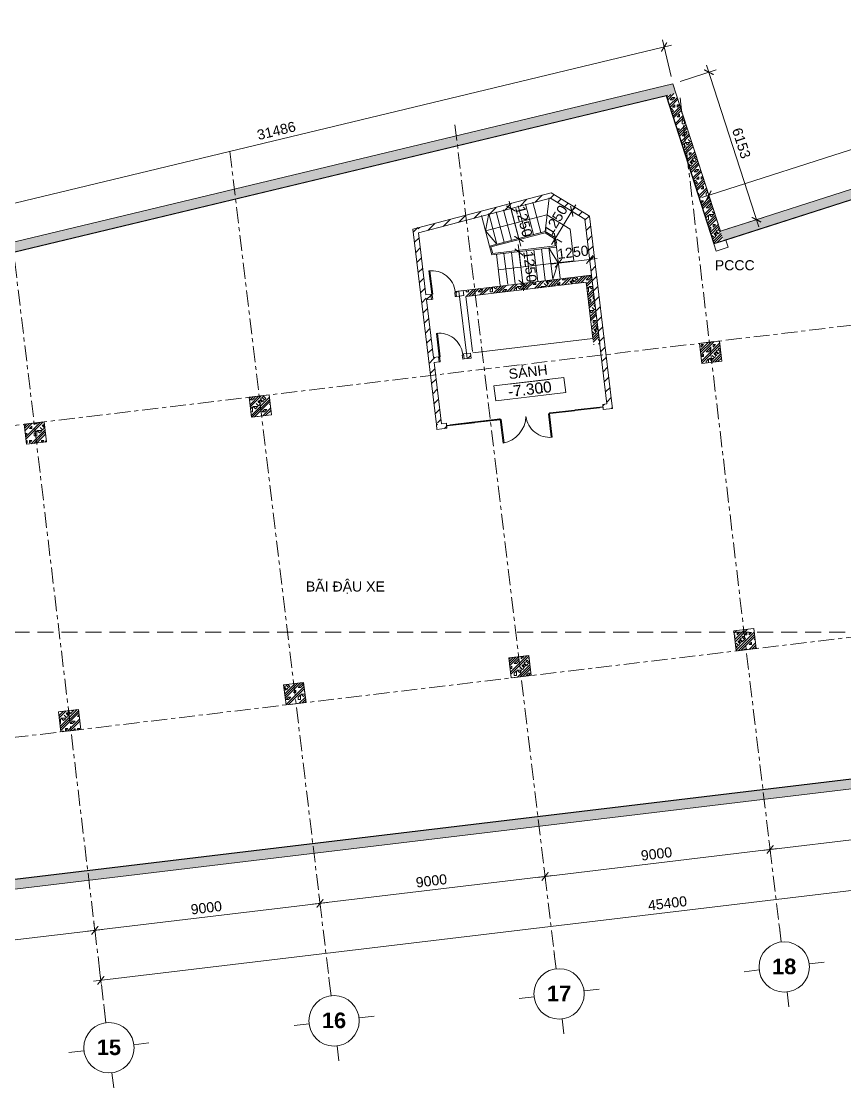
# Model space of a CAD drawing. Header units: millimetres. Extents: x -23040 to 110735, y -14554 to 50786.
# Drawn here: x 48925 to 81605, y 1637 to 44171 of the extents above; entities that cross this region are included whole.
import ezdxf
from ezdxf.enums import TextEntityAlignment as Align

# ---------------------------------------------------------------- set-up
doc = ezdxf.new("R2010")
doc.units = ezdxf.units.MM
doc.linetypes.add('Grid Line', pattern=[22.225, 12.7, -3.175, 3.175, -3.175])
doc.linetypes.add('HIDDEN2', pattern=[4.7625, 3.175, -1.5875])
for name, color, linetype, lineweight in [('A-DETL-GENF', 31, 'Continuous', 5), ('A-GLAZ-CWMG', 55, 'Continuous', 5), ('CHU', 181, 'Continuous', 5), ('CUA', 31, 'Continuous', 9), ('DIM', 1, 'Continuous', 5), ('HATCH-TUONG', 152, 'Continuous', 9), ('KH', 6, 'Continuous', 5), ('KI-HIEU-1', 151, 'Continuous', 9), ('KINH', 152, 'Continuous', 5), ('NET CAT', 3, 'Continuous', 5), ('NET-CAT', 3, 'Continuous', 9), ('THIET BI', 44, 'Continuous', 5), ('TRUC', 225, 'Continuous', 5)]:
    doc.layers.add(name, color=color, linetype=linetype, lineweight=lineweight)
doc.styles.add('Arial', font='arial_1.ttf', dxfattribs={"height": 476.25})
doc.styles.add('Arial_2', font='arial_1.ttf', dxfattribs={"height": 400})
doc.styles.add('Arial_B', font='arialbd_1.ttf', dxfattribs={"height": 619.047619})
doc.styles.add('TA1', font='arial_1.ttf')
doc.dimstyles.new('D_200_KTx2', dxfattribs={"dimtxt": 400, "dimasz": 300, "dimexe": 300, "dimexo": 300, "dimgap": 160, "dimtad": 1, "dimdec": 0, "dimzin": 9, "dimtxsty": 'TA1', "dimblk": 'ARCHTICK', "dimcen": 1, "dimdle": 300, "dimclrd": 256, "dimclre": 256, "dimclrt": 7, "dimadec": 0, "dimazin": 0, "dimtfac": 1, "dimtdec": 0, "dimtix": 1, "dimtmove": 1, "dimatfit": 3, "dimldrblk": 'ARCHTICK', "dimfxl": 0, "dimtolj": 1, "dimtzin": 0, "dimlwd": -1, "dimlwe": -1, "dimarcsym": 0})
pattern_1 = [(45, (95.25, 0), (-476.2456, 476.2456), []), (45, (190.5, 0), (-476.2456, 476.2456), []), (45, (0, 0), (-476.2456, 476.2456), []), (45, (476.25, 0), (-476.2456, 476.2456), []), (45, (571.5, 0), (-476.2456, 476.2456), []), (0, (381, 95.25), (0, 952.5), [95.25, -857.25]), (0, (476.25, 190.5), (0, 952.5), [95.25, -857.25]), (45, (381, 95.25), (0, 952.4912), [134.683, -1212.342]), (45, (476.25, 95.25), (0, 952.4912), [134.683, -1212.342]), (0, (381, 95.25), (0, 952.5), [95.25, -857.25]), (90, (-95.25, 95.25), (-952.5, 6e-14), [95.25, -857.25]), (90, (0, 95.25), (-952.5, 6e-14), [190.5, -762]), (45, (-95.25, 190.5), (0, 952.4912), [134.683, -1212.342]), (90, (762, 381), (-952.5, 6e-14), [95.25, -857.25]), (0, (666.75, 381), (0, 952.5), [95.25, -857.25]), (45, (666.75, 381), (0, 952.4912), [134.683, -1212.342]), (0, (857.25, 95.25), (0, 952.5), [95.25, -857.25]), (0, (857.25, 571.5), (0, 952.5), [95.25, -857.25]), (90, (1047.75, 666.75), (-952.5, 6e-14), [95.25, -857.25]), (45, (857.25, 571.5), (0, 952.4912), [269.367, -1077.658]), (45, (952.5, 571.5), (0, 952.4912), [134.683, -1212.342]), (45, (1143, 762), (0, 952.4912), [134.683, -1212.342]), (0, (1143, 857.25), (0, 952.5), [95.25, -857.25]), (90, (1143, 762), (-952.5, 6e-14), [95.25, -857.25]), (0, (476.25, 762), (0, 952.5), [95.25, -857.25]), (0, (666.75, 857.25), (0, 952.5), [95.25, -857.25]), (90, (571.5, 762), (-952.5, 6e-14), [95.25, -857.25]), (90, (666.75, 762), (-952.5, 6e-14), [95.25, -857.25]), (45, (476.25, 762), (0, 952.4912), [134.683, -1212.342]), (45, (666.75, 762), (0, 952.4912), [134.683, -1212.342]), (135, (119, 214.8), (-952.4912, 6e-14), [134.683, -1212.342]), (135, (238.1, 333.4), (-952.4912, 6e-14), [134.683, -1212.342]), (135, (309.56, 404.8), (-952.4912, 6e-14), [134.683, -1212.342]), (135, (333.4, 428.6), (-952.4912, 6e-14), [134.683, -1212.342]), (135, (381, 476.25), (-952.4912, 6e-14), [134.683, -1212.342]), (135, (404.8, 500.06), (-952.4912, 6e-14), [134.683, -1212.342]), (135, (476.25, 571.5), (-952.4912, 6e-14), [134.683, -1212.342]), (135, (523.9, 619.1), (-952.4912, 6e-14), [134.683, -1212.342]), (45, (119, 214.8), (0, 952.4912), [95.25, -1251.775]), (45, (238.1, 333.4), (0, 952.4912), [67.361, -1279.665]), (45, (404.8, 500.06), (0, 952.4912), [67.361, -1279.665]), (45, (309.56, 595.3), (0, 952.4912), [67.361, -1279.665]), (45, (476.25, 571.5), (0, 952.4912), [67.361, -1279.665]), (45, (381, 666.75), (0, 952.4912), [67.361, -1279.665]), (0, (24.2, 309.5), (0, 952.5), [190.043, -762.457]), (0, (238.1, 523.9), (0, 952.5), [95.25, -857.25])]
pattern_2 = [(45, (-5.95, 49.65), (-224.5064, 224.5064), [])]
pattern_3 = [(45, (0, 0), (-224.5064, 224.5064), [])]

# ---------------------------------------------------------------- blocks, each defined once
blk = doc.blocks.new('THANG  BO 3 - THANG  BO 3-371141-MẶT BẰNG HẦM 2')
at = {"layer": 'A-DETL-GENF'}
for p, q in [((45997, 18801), (45681, 20010)), ((46288, 18876), (45971, 20086)), ((46578, 18952), (46261, 20162)), ((46756, 18999), (46917, 20333)), ((44546, 18421), (44230, 19630)), ((44520, 19706), (44388, 19025)), ((44388, 19025), (46818, 19661)), ((44836, 18497), (44520, 19706)), ((45127, 18573), (44810, 19782)), ((45417, 18649), (45100, 19858)), ((45707, 18725), (45391, 19934)), ((46818, 19661), (47744, 19096)), ((44388, 19025), (44836, 18497)), ((44540, 18419), (46756, 18999)), ((44601, 18384), (46748, 18945)), ((47108, 18725), (46748, 18945)), ((47155, 18755), (46756, 18999)), ((47108, 18725), (47144, 18423)), ((47155, 18755), (47200, 18379)), ((47744, 19096), (47895, 17833)), ((44631, 18071), (44540, 18419)), ((44669, 18126), (44601, 18384)), ((47200, 18379), (44631, 18071)), ((47144, 18423), (44669, 18126)), ((46604, 18308), (46753, 17067)), ((46902, 18344), (47274, 17759)), ((46902, 18344), (47051, 17102)), ((47200, 18379), (47349, 17138)), ((44817, 18093), (44966, 16852)), ((45115, 18129), (45264, 16888)), ((45413, 18165), (45562, 16924)), ((45711, 18201), (45860, 16959)), ((46009, 18236), (46157, 16995)), ((46306, 18272), (46455, 17031)), ((47895, 17833), (44892, 17473)), ((47274, 17759), (47051, 17102))]:
    blk.add_line(p, q, dxfattribs=at)
blk = doc.blocks.new('A$C3BC061EB')
at = {"layer": 'CUA', "lineweight": 5}
for p, q in [((34380, 1738), (34350, 1734)), ((34354, 1705), (34350, 1734)), ((34384, 1708), (34354, 1705)), ((34380, 1738), (34384, 1708)), ((36336, 1972), (36366, 1976)), ((36336, 1972), (36340, 1942)), ((36340, 1942), (36369, 1946)), ((36369, 1946), (36366, 1976)), ((-3035, -350), (-3065, -350)), ((-3065, -380), (-3065, -350)), ((-3065, -380), (-3035, -380)), ((-3035, -380), (-3035, -350)), ((-3065, -2350), (-3035, -2350)), ((-3065, -2350), (-3065, -2380)), ((-3035, -2380), (-3065, -2380)), ((-3035, -2350), (-3035, -2380))]:
    blk.add_line(p, q, dxfattribs=at)
at = {"layer": 'CUA'}
for p, q in [((34424, 1713), (34385, 1708)), ((34385, 1708), (34496, 777)), ((34536, 782), (34424, 1713)), ((36299, 1938), (36339, 1942)), ((36410, 1006), (36299, 1938)), ((36339, 1942), (36450, 1011)), ((36450, 1011), (36410, 1006)), ((34496, 777), (34536, 782)), ((-3035, -421), (-3035, -381)), ((-3035, -381), (-2097, -381)), ((-2097, -421), (-3035, -421)), ((-2097, -381), (-2097, -421)), ((-3035, -2309), (-3035, -2349)), ((-2097, -2309), (-3035, -2309)), ((-3035, -2349), (-2097, -2349)), ((-2097, -2349), (-2097, -2309))]:
    blk.add_line(p, q, dxfattribs=at)
for centre, radius, start, end in [((34291, 1874), 1116, 280.5848, 358.2173), ((36339, 1942), 938, 186.3306, 276.8306), ((-3035, -381), 938, 269.5, 0), ((-3210, -2422), 1116, 3.7542, 81.3867)]:
    blk.add_arc(centre, radius, start, end, dxfattribs=at)
blk = doc.blocks.new('_ArchTick')
at = {"color": 0, "const_width": 0.15}
blk.add_lwpolyline([(-0.5, -0.5), (0.5, 0.5)], dxfattribs=at)
blk = doc.blocks.new('*D43')
at = {"layer": 'Defpoints', "color": 0, "transparency": 16777216}
for p in [(68360, 36742), (68360, 36742), (68676, 35533)]:
    blk.add_point(p, dxfattribs=at)
at = {"layer": 'DIM', "transparency": 16777216}
for p, q in [((68360, 36742), (68284, 37032)), ((68676, 35533), (68360, 36742)), ((68676, 35533), (68752, 35242))]:
    blk.add_line(p, q, dxfattribs=at)
at = {"layer": 'DIM', "transparency": 16777216, "xscale": 300, "yscale": 300, "zscale": 300}
for p, rotation in [((68360, 36742), 284.6628127972338), ((68676, 35533), 104.6628127972337)]:
    blk.add_blockref('_ArchTick', p, dxfattribs=dict(at, rotation=rotation))
at = {"layer": 'DIM', "color": 7, "transparency": 16777216, "insert": (68870, 36230), "char_height": 400, "attachment_point": 5, "rotation": 284.6628, "style": 'TA1'}
blk.add_mtext('\\A1;1250', dxfattribs=at)
blk = doc.blocks.new('*D44')
at = {"layer": 'Defpoints', "color": 0, "transparency": 16777216}
for p in [(68680, 35009), (68829, 33768), (68829, 33768)]:
    blk.add_point(p, dxfattribs=at)
at = {"layer": 'DIM', "transparency": 16777216}
for p, q in [((68680, 35009), (68644, 35307)), ((68680, 35009), (68829, 33768)), ((68829, 33768), (68864, 33470))]:
    blk.add_line(p, q, dxfattribs=at)
at = {"layer": 'DIM', "transparency": 16777216, "xscale": 300, "yscale": 300, "zscale": 300}
for p, rotation in [((68680, 35009), 276.8424161083585), ((68829, 33768), 96.84241610835856)]:
    blk.add_blockref('_ArchTick', p, dxfattribs=dict(at, rotation=rotation))
at = {"layer": 'DIM', "color": 7, "transparency": 16777216, "insert": (69116, 34432), "char_height": 400, "attachment_point": 5, "rotation": 276.8424, "style": 'TA1'}
blk.add_mtext('\\A1;1250', dxfattribs=at)
blk = doc.blocks.new('*D45')
at = {"layer": 'Defpoints', "color": 0, "transparency": 16777216}
for p in [(70576, 36752), (70776, 36630), (69924, 35685)]:
    blk.add_point(p, dxfattribs=at)
at = {"layer": 'DIM', "transparency": 16777216}
for p, q in [((70124, 35563), (70776, 36630)), ((70776, 36630), (70932, 36886)), ((70832, 36595), (71032, 36473)), ((70124, 35563), (69968, 35307)), ((70180, 35529), (70380, 35407))]:
    blk.add_line(p, q, dxfattribs=at)
at = {"layer": 'DIM', "transparency": 16777216, "xscale": 300, "yscale": 300, "zscale": 300}
for p, rotation in [((70776, 36630), 238.5692311629327), ((70124, 35563), 58.56923116293272)]:
    blk.add_blockref('_ArchTick', p, dxfattribs=dict(at, rotation=rotation))
at = {"layer": 'DIM', "color": 7, "transparency": 16777216, "insert": (70139, 36286), "char_height": 400, "attachment_point": 5, "rotation": 58.5692, "style": 'TA1'}
blk.add_mtext('\\A1;1250', dxfattribs=at)
blk = doc.blocks.new('*D46')
at = {"layer": 'Defpoints', "color": 0, "transparency": 16777216}
for p in [(70244, 34567), (71485, 34716), (71485, 34716)]:
    blk.add_point(p, dxfattribs=at)
at = {"layer": 'DIM', "transparency": 16777216}
for p, q in [((70244, 34567), (69946, 34531)), ((70244, 34567), (71485, 34716)), ((71485, 34716), (71783, 34751))]:
    blk.add_line(p, q, dxfattribs=at)
at = {"layer": 'DIM', "transparency": 16777216, "xscale": 300, "yscale": 300, "zscale": 300}
for p, rotation in [((71485, 34716), 186.8306492592339), ((70244, 34567), 6.830649259233876)]:
    blk.add_blockref('_ArchTick', p, dxfattribs=dict(at, rotation=rotation))
at = {"layer": 'DIM', "color": 7, "transparency": 16777216, "insert": (70821, 35003), "char_height": 400, "attachment_point": 5, "rotation": 6.8306, "style": 'TA1'}
blk.add_mtext('\\A1;1250', dxfattribs=at)
blk = doc.blocks.new('CUA 1 CANH MO - 2 - Type 1000-504031-MẶT BẰNG HẦM 2')
at = {"layer": 'CUA'}
for p, q in [((-368, 1040), (-328, 1040)), ((-368, 102), (-368, 1040)), ((-328, 1040), (-328, 102)), ((-328, 102), (-368, 102))]:
    blk.add_line(p, q, dxfattribs=at)
at = {"layer": 'CUA', "lineweight": 5}
for p, q in [((-369, 102), (-399, 102)), ((-399, 102), (-399, -98)), ((-369, 61), (-369, 102)), ((-349, 61), (-369, 61)), ((-349, -98), (-349, 61)), ((571, 61), (551, 61)), ((551, 61), (551, -98)), ((601, 102), (571, 102)), ((571, 102), (571, 61)), ((601, -98), (601, 102)), ((-399, -98), (-349, -98)), ((551, -98), (601, -98))]:
    blk.add_line(p, q, dxfattribs=at)
blk.add_arc((-368, 102), 938, 359.5, 90, dxfattribs=at)
blk = doc.blocks.new('CUA 1 CANH MO - 2 - Type 1000-504051-MẶT BẰNG HẦM 2')
at = {"layer": 'CUA'}
for p, q in [((-368, 1040), (-328, 1040)), ((-368, 102), (-368, 1040)), ((-328, 1040), (-328, 102)), ((-328, 102), (-368, 102))]:
    blk.add_line(p, q, dxfattribs=at)
at = {"layer": 'CUA', "lineweight": 5}
for p, q in [((-369, 102), (-399, 102)), ((-399, 102), (-399, -98)), ((-369, 61), (-369, 102)), ((-349, 61), (-369, 61)), ((-349, -98), (-349, 61)), ((571, 61), (551, 61)), ((551, 61), (551, -98)), ((601, 102), (571, 102)), ((571, 102), (571, 61)), ((601, -98), (601, 102)), ((-399, -98), (-349, -98)), ((551, -98), (601, -98))]:
    blk.add_line(p, q, dxfattribs=at)
blk.add_arc((-368, 102), 938, 359.5, 90, dxfattribs=at)
blk = doc.blocks.new('System Panel - Glazed-524808-MẶT BẰNG HẦM 2')
at = {"layer": 'KINH', "lineweight": 9}
for p, q in [((55, 6), (-55, 6)), ((-55, 6), (-55, -6)), ((55, -6), (55, 6)), ((-55, -6), (55, -6))]:
    blk.add_line(p, q, dxfattribs=at)
blk = doc.blocks.new('System Panel - Glazed-519213-MẶT BẰNG HẦM 2')
at = {"layer": 'KINH', "lineweight": 9}
for p, q in [((485, 6), (-485, 6)), ((-485, 6), (-485, -6)), ((485, -6), (485, 6)), ((-485, -6), (485, -6))]:
    blk.add_line(p, q, dxfattribs=at)
blk = doc.blocks.new('System Panel - Glazed-524809-MẶT BẰNG HẦM 2')
at = {"layer": 'KINH', "lineweight": 9}
for p, q in [((492, 6), (-492, 6)), ((-492, 6), (-492, -6)), ((492, -6), (492, 6)), ((-492, -6), (492, -6))]:
    blk.add_line(p, q, dxfattribs=at)
blk = doc.blocks.new('Rectangular Mullion - 30mm Square-V1-MẶT BẰNG HẦM 2')
at = {"layer": 'A-GLAZ-CWMG'}
for p, q in [((66908, 28265), (65945, 28150)), ((65946, 28141), (65945, 28150)), ((65948, 28120), (65947, 28129)), ((66911, 28236), (65948, 28120)), ((66908, 28265), (66909, 28256)), ((66910, 28245), (66911, 28236))]:
    blk.add_line(p, q, dxfattribs=at)
blk = doc.blocks.new('Rectangular Mullion - 30mm Square-524805-MẶT BẰNG HẦM 2')
at = {"layer": 'A-GLAZ-CWMG'}
for p, q in [((67915, 28386), (66938, 28269)), ((66939, 28260), (66938, 28269)), ((66941, 28239), (66940, 28248)), ((67919, 28356), (66941, 28239)), ((67915, 28386), (67916, 28377)), ((67918, 28365), (67919, 28356))]:
    blk.add_line(p, q, dxfattribs=at)
blk = doc.blocks.new('TU PCCC - TU PCCC-552662-MẶT BẰNG HẦM 2')
at = {"layer": 'THIET BI'}
for p, q in [((0, 0), (500, 0)), ((0, 0), (0, -300)), ((500, -300), (500, 0)), ((500, -300), (0, -300))]:
    blk.add_line(p, q, dxfattribs=at)
blk = doc.blocks.new('*D91')
at = {"layer": 'Defpoints', "color": 0, "transparency": 16777216}
for p in [(87636, 11938), (78649, 11289), (78700, 10868)]:
    blk.add_point(p, dxfattribs=at)
at = {"layer": 'DIM', "transparency": 16777216}
for p, q in [((87883, 12395), (78352, 11253)), ((87600, 12236), (87550, 12657)), ((78664, 11166), (78614, 11587))]:
    blk.add_line(p, q, dxfattribs=at)
at = {"layer": 'DIM', "transparency": 16777216, "xscale": 300, "yscale": 300, "zscale": 300}
for p, rotation in [((87585, 12359), 6.830649259233477), ((78649, 11289), 186.8306492592335)]:
    blk.add_blockref('_ArchTick', p, dxfattribs=dict(at, rotation=rotation))
at = {"layer": 'DIM', "color": 7, "transparency": 16777216, "insert": (83074, 12186), "char_height": 400, "attachment_point": 5, "rotation": 6.8306, "style": 'TA1'}
blk.add_mtext('\\A1;9000', dxfattribs=at)
blk = doc.blocks.new('*D92')
at = {"layer": 'Defpoints', "color": 0, "transparency": 16777216}
for p in [(78700, 10868), (69713, 10218), (69764, 9797)]:
    blk.add_point(p, dxfattribs=at)
at = {"layer": 'DIM', "transparency": 16777216}
for p, q in [((78664, 11166), (78614, 11587)), ((78947, 11325), (69415, 10183)), ((69728, 10095), (69678, 10516))]:
    blk.add_line(p, q, dxfattribs=at)
at = {"layer": 'DIM', "transparency": 16777216, "xscale": 300, "yscale": 300, "zscale": 300}
for p, rotation in [((78649, 11289), 6.830649259233477), ((69713, 10218), 186.8306492592335)]:
    blk.add_blockref('_ArchTick', p, dxfattribs=dict(at, rotation=rotation))
at = {"layer": 'DIM', "color": 7, "transparency": 16777216, "insert": (74138, 11115), "char_height": 400, "attachment_point": 5, "rotation": 6.8306, "style": 'TA1'}
blk.add_mtext('\\A1;9000', dxfattribs=at)
blk = doc.blocks.new('*D93')
at = {"layer": 'Defpoints', "color": 0, "transparency": 16777216}
for p in [(69764, 9797), (60777, 9148), (60828, 8727)]:
    blk.add_point(p, dxfattribs=at)
at = {"layer": 'DIM', "transparency": 16777216}
for p, q in [((70011, 10254), (60479, 9112)), ((69728, 10095), (69678, 10516)), ((60792, 9025), (60741, 9446))]:
    blk.add_line(p, q, dxfattribs=at)
at = {"layer": 'DIM', "transparency": 16777216, "xscale": 300, "yscale": 300, "zscale": 300}
for p, rotation in [((69713, 10218), 6.830649259233477), ((60777, 9148), 186.8306492592335)]:
    blk.add_blockref('_ArchTick', p, dxfattribs=dict(at, rotation=rotation))
at = {"layer": 'DIM', "color": 7, "transparency": 16777216, "insert": (65202, 10045), "char_height": 400, "attachment_point": 5, "rotation": 6.8306, "style": 'TA1'}
blk.add_mtext('\\A1;9000', dxfattribs=at)
blk = doc.blocks.new('*D94')
at = {"layer": 'Defpoints', "color": 0, "transparency": 16777216}
for p in [(60828, 8727), (51841, 8078), (51891, 7656)]:
    blk.add_point(p, dxfattribs=at)
at = {"layer": 'DIM', "transparency": 16777216}
for p, q in [((60792, 9025), (60741, 9446)), ((61075, 9184), (51543, 8042)), ((51856, 7954), (51805, 8376))]:
    blk.add_line(p, q, dxfattribs=at)
at = {"layer": 'DIM', "transparency": 16777216, "xscale": 300, "yscale": 300, "zscale": 300}
for p, rotation in [((60777, 9148), 6.830649259233477), ((51841, 8078), 186.8306492592335)]:
    blk.add_blockref('_ArchTick', p, dxfattribs=dict(at, rotation=rotation))
at = {"layer": 'DIM', "color": 7, "transparency": 16777216, "insert": (56266, 8975), "char_height": 400, "attachment_point": 5, "rotation": 6.8306, "style": 'TA1'}
blk.add_mtext('\\A1;9000', dxfattribs=at)
blk = doc.blocks.new('*D95')
at = {"layer": 'Defpoints', "color": 0, "transparency": 16777216}
for p in [(97207, 11070), (52079, 6092), (52129, 5671)]:
    blk.add_point(p, dxfattribs=at)
at = {"layer": 'DIM', "transparency": 16777216}
for p, q in [((97455, 11527), (51781, 6056)), ((97171, 11368), (97121, 11789)), ((52094, 5968), (52043, 6390))]:
    blk.add_line(p, q, dxfattribs=at)
at = {"layer": 'DIM', "transparency": 16777216, "xscale": 300, "yscale": 300, "zscale": 300}
for p, rotation in [((97157, 11492), 6.830649259233477), ((52079, 6092), 186.8306492592335)]:
    blk.add_blockref('_ArchTick', p, dxfattribs=dict(at, rotation=rotation))
at = {"layer": 'DIM', "color": 7, "transparency": 16777216, "insert": (74574, 9153), "char_height": 400, "attachment_point": 5, "rotation": 6.8306, "style": 'TA1'}
blk.add_mtext('\\A1;45400', dxfattribs=at)
blk = doc.blocks.new('Grid - FamilyAL-KH TRUC-550400-MẶT BẰNG HẦM 2')
at = {"layer": 'KH'}
for p, q in [((0, 7), (0, 4)), ((-8, -1), (-5, -1)), ((8, -1), (5, -1)), ((0, -9), (0, -6))]:
    blk.add_line(p, q, dxfattribs=at)
blk.add_circle((0, -1), 5, dxfattribs=at)
blk = doc.blocks.new('*U97')
at = {"color": 7, "ltscale": 30, "true_color": 0xffffff, "insert": (520, 350), "char_height": 200, "attachment_point": 5, "bg_fill": 3, "box_fill_scale": 1.25, "bg_fill_color": 256, "bg_fill_true_color": 13158600, "bg_fill_transparency": 0}
blk.add_mtext('\\A1;.      ..', dxfattribs=at)
blk.add_lwpolyline([(-200, 200), (1200, 200), (1200, 500), (-200, 500)], close=True)
at = {"color": 7, "style": 'Arial'}
blk.add_attdef('±0.000', text='', height=220, dxfattribs=at).set_placement((500, 350), align=Align.MIDDLE)
blk = doc.blocks.new('*D98')
at = {"layer": 'Defpoints', "color": 0, "transparency": 16777216}
for p in [(43917, 9141), (51891, 7656), (44154, 7157)]:
    blk.add_point(p, dxfattribs=at)
at = {"layer": 'DIM', "transparency": 16777216}
for p, q in [((43952, 8843), (44190, 6859)), ((52139, 8113), (43857, 7121)), ((51856, 7954), (51805, 8376))]:
    blk.add_line(p, q, dxfattribs=at)
at = {"layer": 'DIM', "transparency": 16777216, "xscale": 300, "yscale": 300, "zscale": 300}
for p, rotation in [((51841, 8078), 6.830649259233477), ((44154, 7157), 186.8306492592335)]:
    blk.add_blockref('_ArchTick', p, dxfattribs=dict(at, rotation=rotation))
at = {"layer": 'DIM', "color": 7, "transparency": 16777216, "insert": (47955, 7976), "char_height": 400, "attachment_point": 5, "rotation": 6.8306, "style": 'TA1'}
blk.add_mtext('\\A1;7742', dxfattribs=at)
blk = doc.blocks.new('*D104')
at = {"layer": 'Defpoints', "color": 0, "transparency": 16777216}
for p in [(74440, 43153), (74791, 41694), (44176, 34340)]:
    blk.add_point(p, dxfattribs=at)
at = {"layer": 'DIM', "transparency": 16777216}
for p, q in [((74721, 41986), (74370, 43444)), ((43534, 35729), (74732, 43223)), ((44106, 34632), (43755, 36090))]:
    blk.add_line(p, q, dxfattribs=at)
at = {"layer": 'DIM', "transparency": 16777216, "xscale": 300, "yscale": 300, "zscale": 300}
for p, rotation in [((74440, 43153), 13.50675663802502), ((43825, 35799), 193.506756638025)]:
    blk.add_blockref('_ArchTick', p, dxfattribs=dict(at, rotation=rotation))
at = {"layer": 'DIM', "color": 7, "transparency": 16777216, "insert": (59048, 39830), "char_height": 400, "attachment_point": 5, "rotation": 13.5068, "style": 'TA1'}
blk.add_mtext('\\A1;31486', dxfattribs=at)
blk = doc.blocks.new('*D105')
at = {"layer": 'Defpoints', "color": 0, "transparency": 16777216}
for p in [(76219, 42154), (74791, 41694), (76677, 35838)]:
    blk.add_point(p, dxfattribs=at)
at = {"layer": 'DIM', "transparency": 16777216}
for p, q in [((75076, 41786), (76504, 42246)), ((78197, 36012), (76127, 42439)), ((76962, 35930), (78390, 36390))]:
    blk.add_line(p, q, dxfattribs=at)
at = {"layer": 'DIM', "transparency": 16777216, "xscale": 300, "yscale": 300, "zscale": 300}
for p, rotation in [((76219, 42154), 107.8521402097441), ((78105, 36298), 287.8521402097442)]:
    blk.add_blockref('_ArchTick', p, dxfattribs=dict(at, rotation=rotation))
at = {"layer": 'DIM', "color": 7, "transparency": 16777216, "insert": (77508, 39337), "char_height": 400, "attachment_point": 5, "rotation": 287.8521, "style": 'TA1'}
blk.add_mtext('\\A1;6153', dxfattribs=at)
blk = doc.blocks.new('*D106')
at = {"layer": 'Defpoints', "color": 0, "transparency": 16777216}
for p in [(96770, 43885), (97230, 42457), (76677, 35838)]:
    blk.add_point(p, dxfattribs=at)
at = {"layer": 'DIM', "transparency": 16777216}
for p, q in [((75932, 37174), (97056, 43977)), ((97138, 42743), (96678, 44171)), ((76585, 36123), (76125, 37551))]:
    blk.add_line(p, q, dxfattribs=at)
at = {"layer": 'DIM', "transparency": 16777216, "xscale": 300, "yscale": 300, "zscale": 300}
for p, rotation in [((96770, 43885), 17.85214020974412), ((76217, 37265), 197.8521402097441)]:
    blk.add_blockref('_ArchTick', p, dxfattribs=dict(at, rotation=rotation))
at = {"layer": 'DIM', "color": 7, "transparency": 16777216, "insert": (86382, 40922), "char_height": 400, "attachment_point": 5, "rotation": 17.8521, "style": 'TA1'}
blk.add_mtext('\\A1;21593', dxfattribs=at)

msp = doc.modelspace()

# ---------------------------------------------------------------- hatches: boundary and pattern name
at = {"layer": 'HATCH-TUONG', "lineweight": 5}
h = msp.add_hatch(dxfattribs=at)
h.set_pattern_fill('FP_1', color=256, style=0, pattern_type=2)
h.set_pattern_definition(pattern_1)
h.paths.add_polyline_path([(76796.5, 35466.5), (97339.5, 42082.7), (97229.9, 42457.2), (76676.9, 35837.7), (76789.7, 35487.6)], flags=0)
h = msp.add_hatch(dxfattribs=at)
h.set_pattern_fill('FP_1', color=256, style=0, pattern_type=2)
h.set_pattern_definition(pattern_1)
h.paths.add_polyline_path([(44230.7, 33952.3), (74910.7, 41321.8), (74790.8, 41694.1), (44175.6, 34340.2)], flags=0)
h = msp.add_hatch(dxfattribs=at)
h.set_pattern_fill('FP_1', color=256, style=0, pattern_type=2)
h.set_pattern_definition(pattern_1)
h.paths.add_polyline_path([(76425.3, 35346.9), (76796.5, 35466.5), (74910.7, 41321.8), (74530.4, 41230.4), (76418.8, 35367)], flags=0)
h = msp.add_hatch(dxfattribs=at)
h.set_pattern_fill('FP_2', color=256, style=0, pattern_type=2)
h.set_pattern_definition(pattern_3)
h.paths.add_polyline_path([(64688.9, 35775.3), (70198.5, 37216.9), (69961.6, 37361.6), (64664.9, 35975.7), (64683.5, 35820.1)], flags=0)
h = msp.add_hatch(dxfattribs=at)
h.set_pattern_fill('FP_2', color=256, style=0, pattern_type=2)
h.set_pattern_definition(pattern_3)
h.paths.add_polyline_path([(71293.4, 36313.3), (71263.1, 36566.2), (70198.5, 37216.9), (69929.9, 37146.6)], flags=0)
h = msp.add_hatch(dxfattribs=at)
h.set_pattern_fill('FP_2', color=256, style=0, pattern_type=2)
h.set_pattern_definition(pattern_3)
h.paths.add_polyline_path([(72171.6, 28981.5), (72370.2, 29005.3), (71480.4, 36433.4), (71263.1, 36566.2), (71352.4, 35820.1)], flags=0)
h = msp.add_hatch(dxfattribs=at)
h.set_pattern_fill('FP_2', color=256, style=0, pattern_type=2)
h.set_pattern_definition(pattern_2)
h.paths.add_polyline_path([(65392.5, 28219.8), (65591.1, 28243.6), (64658.9, 36025.4), (64463.6, 35974.2), (65247.6, 29429.2)], flags=0)
h = msp.add_hatch(dxfattribs=at)
h.set_pattern_fill('FP_1', color=256, style=0, pattern_type=2)
h.set_pattern_definition(pattern_1)
h.paths.add_polyline_path([(66574.7, 33246.1), (71588.8, 33846.8), (71559.1, 34095), (66544.9, 33494.4)], flags=0)
h = msp.add_hatch(dxfattribs=at)
h.set_pattern_fill('FP_1', color=256, style=0, pattern_type=2)
h.set_pattern_definition(pattern_1)
h.paths.add_polyline_path([(71637.9, 31334.8), (71886.2, 31364.5), (71588.8, 33846.8), (71340.6, 33817), (71608.2, 31583)], flags=0)
h = msp.add_hatch(dxfattribs=at)
h.set_pattern_fill('FP_2', color=256, style=0, pattern_type=2)
h.set_pattern_definition(pattern_3)
h.paths.add_polyline_path([(65008.3, 33108.9), (65206.9, 33132.6), (65183.1, 33331.2), (64984.5, 33307.4)], flags=0)
h.paths.add_polyline_path([(66199.8, 33251.6), (66484.5, 33285.7), (66460.7, 33484.3), (66176, 33450.2)], flags=0)
h = msp.add_hatch(dxfattribs=at)
h.set_pattern_fill('FP_2', color=256, style=0, pattern_type=2)
h.set_pattern_definition(pattern_2)
h.paths.add_polyline_path([(65305.6, 30626.6), (65504.2, 30650.4), (65480.4, 30849), (65281.8, 30825.2)], flags=0)
h.paths.add_polyline_path([(66497.1, 30769.3), (66782.4, 30803.5), (66758.6, 31002.1), (66473.3, 30967.9)], flags=0)
h = msp.add_hatch(dxfattribs=at)
h.set_pattern_fill('FP_2', color=256, style=0, pattern_type=2)
h.set_pattern_definition(pattern_3)
h.paths.add_polyline_path([(72025, 28762.5), (72394, 28806.7), (72370.2, 29005.3), (72001.2, 28961.1)], flags=0)
h = msp.add_hatch(dxfattribs=at)
h.set_pattern_fill('FP_2', color=256, style=0, pattern_type=2)
h.set_pattern_definition(pattern_3)
h.paths.add_polyline_path([(65422.2, 27971.6), (65819.4, 28019.2), (65795.6, 28217.8), (65398.4, 28170.2), (65399.5, 28161.5)], flags=0)
h = msp.add_hatch(dxfattribs=at)
h.set_pattern_fill('FP_1', color=256, style=0, pattern_type=2)
h.set_pattern_definition(pattern_1)
h.paths.add_polyline_path([(43529.5, 9094.8), (104445.2, 16400.8), (104334.2, 16780.3), (43482.5, 9482)], flags=0)
at = {"layer": 'NET CAT'}
h = msp.add_hatch(dxfattribs=at)
h.set_pattern_fill('FP_1', color=256, style=0, pattern_type=2)
h.set_pattern_definition(pattern_1)
h.paths.add_polyline_path([(75935.3, 30590.6), (76729.7, 30685.7), (76634.5, 31480.1), (75840.2, 31384.9)], flags=0)
h = msp.add_hatch(dxfattribs=at)
h.set_pattern_fill('FP_1', color=256, style=0, pattern_type=2)
h.set_pattern_definition(pattern_1)
h.paths.add_polyline_path([(58063.1, 28449.8), (58857.4, 28544.9), (58762.3, 29339.2), (57968, 29244.1)], flags=0)
h = msp.add_hatch(dxfattribs=at)
h.set_pattern_fill('FP_1', color=256, style=0, pattern_type=2)
h.set_pattern_definition(pattern_1)
h.paths.add_polyline_path([(49127, 27379.3), (49921.3, 27474.5), (49826.2, 28268.8), (49031.8, 28173.7)], flags=0)
h = msp.add_hatch(dxfattribs=at)
h.set_pattern_fill('FP_1', color=256, style=0, pattern_type=2)
h.set_pattern_definition(pattern_1)
h.paths.add_polyline_path([(77303.1, 19172.2), (78097.4, 19267.4), (78002.3, 20061.7), (77207.9, 19966.5)], flags=0)
h = msp.add_hatch(dxfattribs=at)
h.set_pattern_fill('FP_1', color=256, style=0, pattern_type=2)
h.set_pattern_definition(pattern_1)
h.paths.add_polyline_path([(68367, 18101.8), (69161.3, 18197), (69066.1, 18991.3), (68271.8, 18896.1)], flags=0)
h = msp.add_hatch(dxfattribs=at)
h.set_pattern_fill('FP_1', color=256, style=0, pattern_type=2)
h.set_pattern_definition(pattern_1)
h.paths.add_polyline_path([(59430.9, 17031.4), (60225.2, 17126.5), (60130, 17920.9), (59335.7, 17825.7)], flags=0)
h = msp.add_hatch(dxfattribs=at)
h.set_pattern_fill('FP_1', color=256, style=0, pattern_type=2)
h.set_pattern_definition(pattern_1)
h.paths.add_polyline_path([(50494.7, 15961), (51289.1, 16056.1), (51193.9, 16850.4), (50399.6, 16755.3)], flags=0)

# ---------------------------------------------------------------- linework, layer by layer
at = {"layer": 'KI-HIEU-1', "linetype": 'HIDDEN2', "ltscale": 200}
msp.add_line((-19974.1, 19919), (107315.4, 19919), dxfattribs=at)
at = {"layer": 'NET CAT', "lineweight": 13}
for p, q in [((76634.5, 31480.1), (75840.2, 31384.9)), ((76729.7, 30685.7), (76634.5, 31480.1)), ((75840.2, 31384.9), (75935.3, 30590.6)), ((75935.3, 30590.6), (76729.7, 30685.7)), ((58762.3, 29339.2), (57968, 29244.1)), ((57968, 29244.1), (58063.1, 28449.8)), ((58857.4, 28544.9), (58762.3, 29339.2)), ((58063.1, 28449.8), (58857.4, 28544.9)), ((49826.2, 28268.8), (49031.8, 28173.7)), ((49031.8, 28173.7), (49127, 27379.3)), ((49921.3, 27474.5), (49826.2, 28268.8)), ((49127, 27379.3), (49921.3, 27474.5)), ((78002.3, 20061.7), (77207.9, 19966.5)), ((78097.4, 19267.4), (78002.3, 20061.7)), ((77207.9, 19966.5), (77303.1, 19172.2)), ((77303.1, 19172.2), (78097.4, 19267.4)), ((69066.1, 18991.3), (68271.8, 18896.1)), ((68271.8, 18896.1), (68367, 18101.8)), ((69161.3, 18197), (69066.1, 18991.3)), ((60130, 17920.9), (59335.7, 17825.7)), ((60225.2, 17126.5), (60130, 17920.9)), ((68367, 18101.8), (69161.3, 18197)), ((59335.7, 17825.7), (59430.9, 17031.4)), ((59430.9, 17031.4), (60225.2, 17126.5)), ((51193.9, 16850.4), (50399.6, 16755.3)), ((50399.6, 16755.3), (50494.7, 15961)), ((51289.1, 16056.1), (51193.9, 16850.4)), ((50494.7, 15961), (51289.1, 16056.1))]:
    msp.add_line(p, q, dxfattribs=at)
at = {"layer": 'NET-CAT'}
for p, q in [((97229.9, 42457.2), (76676.9, 35837.7)), ((74790.8, 41694.1), (44175.6, 34340.2)), ((76676.9, 35837.7), (74790.8, 41694.1)), ((76894.7, 35487.6), (96961.4, 41950.5)), ((43841.4, 33848.5), (74523.7, 41218.5)), ((74523.7, 41218.5), (76418.8, 35334.3)), ((71559.1, 34095), (66296.7, 33464.6)), ((71886.2, 31364.5), (71559.1, 34095)), ((66574.7, 33246.1), (71340.6, 33817)), ((71340.6, 33817), (71608.2, 31583)), ((66296.7, 33464.6), (66617.8, 30783.8)), ((66836.3, 31061.7), (66574.7, 33246.1)), ((71608.2, 31583), (66842.3, 31012.1)), ((104321.3, 16788.8), (43471.3, 9490.7)), ((43916.7, 9141.3), (104837.8, 16447.9))]:
    msp.add_line(p, q, dxfattribs=at)
at = {"layer": 'NET-CAT', "lineweight": 15}
for p, q in [((96968.1, 41963.1), (76425.3, 35346.9)), ((74530.4, 41230.4), (43849.7, 33860.8)), ((76425.3, 35346.9), (74530.4, 41230.4)), ((69961.6, 37361.6), (64664.9, 35975.7)), ((64688.9, 35775.3), (69929.9, 37146.6)), ((69929.9, 37146.6), (71293.4, 36313.3)), ((70198.5, 37216.9), (69961.6, 37361.6)), ((71263.1, 36566.2), (70198.5, 37216.9)), ((71480.4, 36433.4), (71263.1, 36566.2)), ((71293.4, 36313.3), (72171.6, 28981.5)), ((72370.2, 29005.3), (71480.4, 36433.4)), ((64664.9, 35975.7), (64469.6, 35924.6)), ((64469.6, 35924.6), (65398.4, 28170.2)), ((64984.5, 33307.4), (64688.9, 35775.3)), ((65183.1, 33331.2), (64984.5, 33307.4)), ((65206.9, 33132.6), (65183.1, 33331.2)), ((66460.7, 33484.3), (66176, 33450.2)), ((66176, 33450.2), (66199.8, 33251.6)), ((66199.8, 33251.6), (66484.5, 33285.7)), ((66484.5, 33285.7), (66460.7, 33484.3)), ((65008.3, 33108.9), (65206.9, 33132.6)), ((65281.8, 30825.2), (65008.3, 33108.9)), ((65480.4, 30849), (65281.8, 30825.2)), ((65305.6, 30626.6), (65504.2, 30650.4)), ((65597, 28194), (65305.6, 30626.6)), ((65504.2, 30650.4), (65480.4, 30849)), ((66758.6, 31002.1), (66473.3, 30967.9)), ((66473.3, 30967.9), (66497.1, 30769.3)), ((66497.1, 30769.3), (66782.4, 30803.5)), ((66782.4, 30803.5), (66758.6, 31002.1)), ((72171.6, 28981.5), (72001.2, 28961.1)), ((72001.2, 28961.1), (72025, 28762.5)), ((72394, 28806.7), (72370.2, 29005.3)), ((72025, 28762.5), (72394, 28806.7)), ((65398.4, 28170.2), (65422.2, 27971.6)), ((65795.6, 28217.8), (65597, 28194)), ((65819.4, 28019.2), (65795.6, 28217.8)), ((65422.2, 27971.6), (65819.4, 28019.2)), ((43482.5, 9482), (104334.2, 16780.3))]:
    msp.add_line(p, q, dxfattribs=at)
at = {"layer": 'TRUC', "linetype": 'Grid Line', "ltscale": 50}
for p, q in [((75074.6, 41139.8), (79041.3, 8017)), ((66138.4, 40069.4), (70105.2, 6946.6)), ((57202.3, 38999), (61169.1, 5876.1)), ((48266.2, 37928.6), (52233, 4805.7)), ((41585.2, 27281.7), (106103.2, 35010)), ((43048.1, 15069), (107566.1, 22797.3))]:
    msp.add_line(p, q, dxfattribs=at)

# ---------------------------------------------------------------- block references
at = {"lineweight": 5}
for name, p, rotation in [('TU PCCC - TU PCCC-552662-MẶT BẰNG HẦM 2', (76418.8, 35334.3), 17.8521402097441), ('CUA 1 CANH MO - 2 - Type 1000-504051-MẶT BẰNG HẦM 2', (65590.9, 33277.1), 6.830649259233311), ('CUA 1 CANH MO - 2 - Type 1000-504031-MẶT BẰNG HẦM 2', (65888.3, 30794.8), 6.830649259234323), ('System Panel - Glazed-519213-MẶT BẰNG HẦM 2', (70399.6, 28668.6), 6.830649259234911), ('System Panel - Glazed-519213-MẶT BẰNG HẦM 2', (71392.5, 28787.5), 6.830649259234911), ('System Panel - Glazed-524808-MẶT BẰNG HẦM 2', (71958.5, 28855.3), 6.830649259234911), ('System Panel - Glazed-524808-MẶT BẰNG HẦM 2', (65862.1, 28125), 6.830649259234911), ('System Panel - Glazed-519213-MẶT BẰNG HẦM 2', (66428, 28192.8), 6.830649259234911), ('System Panel - Glazed-524809-MẶT BẰNG HẦM 2', (67428.1, 28312.6), 6.830649259234911)]:
    msp.add_blockref(name, p, dxfattribs=dict(at, rotation=rotation))
msp.add_blockref('A$C3BC061EB', (33550.5, 26649.9))
for name, p in [('Rectangular Mullion - 30mm Square-V1-MẶT BẰNG HẦM 2', (3971.6, 475.7)), ('Rectangular Mullion - 30mm Square-V1-MẶT BẰNG HẦM 2', (4964.5, 594.7)), ('Rectangular Mullion - 30mm Square-V1-MẶT BẰNG HẦM 2', (0, 0)), ('Rectangular Mullion - 30mm Square-524805-MẶT BẰNG HẦM 2', (0, 0))]:
    msp.add_blockref(name, p, dxfattribs=at)
at = {"lineweight": 5, "rotation": 186.8306492592331}
for p, xscale, yscale, zscale in [((79231.6, 6428.3), 199.9999999999995, 199.9999999999995, 199.9999999999995), ((70295.5, 5357.9), 200.0000000000007, 200.0000000000007, 200.0000000000007), ((61359.4, 4287.5), 200.0000000000007, 200.0000000000007, 200.0000000000007), ((52423.2, 3217.1), 200.0000000000007, 200.0000000000007, 200.0000000000007)]:
    msp.add_blockref('Grid - FamilyAL-KH TRUC-550400-MẶT BẰNG HẦM 2', p, dxfattribs=dict(at, xscale=xscale, yscale=yscale, zscale=zscale))

# ---------------------------------------------------------------- texts
at = {"layer": 'KH', "char_height": 619.05, "width": 1116.488, "attachment_point": 2, "line_spacing_factor": 0.941778, "style": 'Arial_B'}
for s, insert in [('18', (79207.4, 6954.7)), ('17', (70271.3, 5884.3)), ('16', (61335.2, 4813.9)), ('15', (52399.1, 3743.5))]:
    msp.add_mtext(s, dxfattribs=dict(at, insert=insert))

# ---------------------------------------------------------------- dimensions: what is measured, and where the dimension line sits
at = {"layer": 'DIM'}
for p1, p2, distance, picture, middle in [((76676.9, 35837.7), (97229.9, 42457.2), 1500, '*D106', (86381.9, 40922.1)), ((44175.6, 34340.2), (74790.8, 41694.1), 1500, '*D104', (59047.8, 39829.9)), ((76676.9, 35837.7), (74790.8, 41694.1), -1500, '*D105', (77508.5, 39337.4)), ((68676.1, 35532.7), (68359.7, 36742), 0, '*D43', (68870.3, 36229.5)), ((69924.3, 35685.1), (70576.2, 36751.6), -234, '*D45', (70139.1, 36286.3)), ((68679.7, 35008.7), (68828.6, 33767.6), 0, '*D44', (69115.8, 34431.5)), ((70243.5, 34566.9), (71484.8, 34715.5), 0, '*D46', (70820.8, 35002.8))]:
    dim = msp.add_aligned_dim(p1=p1, p2=p2, distance=distance, dimstyle='D_200_KTx2', dxfattribs=at)
    dim.commit()
    dim.dimension.update_dxf_attribs({"geometry": picture, "text_midpoint": middle})
for base, p1, p2, picture, middle in [((78649.4, 11288.9), (87636, 11938.1), (78699.8, 10867.7), '*D91', (83074.1, 12185.8)), ((52078.9, 6091.9), (97207.1, 11070.3), (52129.3, 5670.6), '*D95', (74574.4, 9153.3)), ((69713.3, 10218.5), (78699.8, 10867.7), (69763.7, 9797.2), '*D92', (74138, 11115.3)), ((60777.1, 9148.1), (69763.7, 9797.2), (60827.6, 8726.8), '*D93', (65201.9, 10044.9)), ((51841, 8077.7), (60827.6, 8726.8), (51891.5, 7656.4), '*D94', (56265.8, 8974.5)), ((44154.4, 7156.9), (51891.5, 7656.4), (43916.7, 9141.3), '*D98', (47954.8, 7975.5))]:
    dim = msp.add_linear_dim(base=base, p1=p1, p2=p2, angle=6.83065, dimstyle='D_200_KTx2', dxfattribs=at)
    dim.commit()
    dim.dimension.update_dxf_attribs({"geometry": picture, "text_midpoint": middle})

# ---------------------------------------------------------------- next in the draw order: texts
at = {"layer": 'CHU', "color": 7, "insert": (76453.2, 34688.9), "char_height": 400, "width": 1644.28, "attachment_point": 1, "line_spacing_factor": 0.936439, "style": 'Arial_2', "bg_fill": 3, "box_fill_scale": 1.25, "bg_fill_color": 256, "bg_fill_true_color": 13158600, "bg_fill_transparency": 0}
msp.add_mtext('\\pt2540,5080,7620,10160,12700,15240,17780,20320,22860,25400,27940,30480,33020,35560,38100,40640,43180,45720,48260,50800,53340,55880,58420,60960,63500,66040,68580,71120,73660,76200,78740,81280;PCCC', dxfattribs=at)
at = {"layer": 'CHU', "color": 7, "insert": (68245, 30362.1), "char_height": 400, "width": 1616, "attachment_point": 1, "rotation": 6.83065, "line_spacing_factor": 0.936439, "style": 'Arial_2', "bg_fill": 3, "box_fill_scale": 1.25, "bg_fill_color": 256, "bg_fill_true_color": 13158600, "bg_fill_transparency": 0}
msp.add_mtext('\\pt2540,5080,7620,10160,12700,15240,17780,20320,22860,25400,27940,30480,33020,35560,38100,40640,43180,45720,48260,50800,53340,55880,58420,60960,63500,66040,68580,71120,73660,76200,78740,81280;SẢNH', dxfattribs=at)

# ---------------------------------------------------------------- next in the draw order: block references
at = {"layer": 'A-DETL-GENF'}
msp.add_blockref('THANG  BO 3 - THANG  BO 3-371141-MẶT BẰNG HẦM 2', (22966.2, 16831.7), dxfattribs=at)

# ---------------------------------------------------------------- next in the draw order: block references
at = {"layer": 'KI-HIEU-1', "linetype": 'ByBlock', "xscale": 2, "yscale": 2, "zscale": 2, "rotation": 6.83064925923404}
msp.add_blockref('*U97', (68198.1, 28756.5), dxfattribs=at).add_auto_attribs({'±0.000': '-7.300'})

# ---------------------------------------------------------------- next in the draw order: texts
at = {"layer": 'CHU', "color": 7, "insert": (60219.9, 21931.4), "char_height": 400, "width": 5264.12, "attachment_point": 1, "line_spacing_factor": 0.936439, "style": 'Arial_2', "bg_fill": 3, "box_fill_scale": 1.25, "bg_fill_color": 256, "bg_fill_true_color": 13158600, "bg_fill_transparency": 0}
msp.add_mtext('BÃI ĐẬU XE', dxfattribs=at)

doc.saveas('drawing.dxf')
